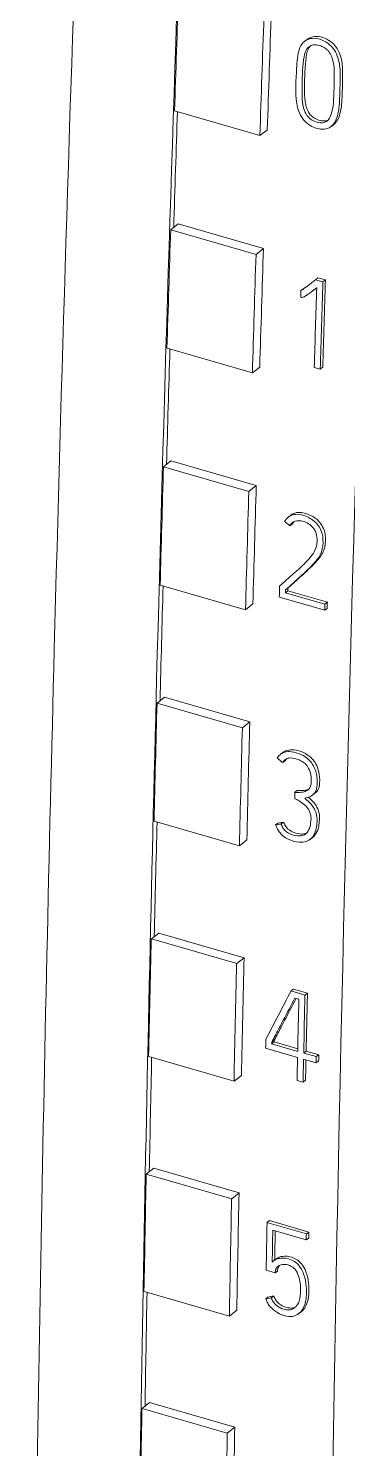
# Model space of a CAD drawing. Header units: inches. Extents: x 9220 to 92460, y -39241 to 4813.
# Drawn here: x 75008.26 to 75013.06, y -33804.71 to -33783.39 of the extents above; entities that cross this region are included whole.
import ezdxf

# ---------------------------------------------------------------- set-up
doc = ezdxf.new("R2010")
doc.units = ezdxf.units.IN
doc.header["$MEASUREMENT"] = 0

# ---------------------------------------------------------------- blocks, each defined once
blk = doc.blocks.new('A$C027ebf9d')
at = {"color": 0, "linetype": 'Continuous', "lineweight": 0}
for p, q in [((20.2087, -17.2145), (20.2106, -17.213)), ((20.1047, -17.2701), (20.1729, -17.2898)), ((20.2296, -17.2827), (20.2316, -17.2812)), ((20.1788, -17.2853), (20.1729, -17.2898)), ((20.1016, -17.3649), (20.1075, -17.3603)), ((20.1075, -17.3603), (20.1757, -17.38)), ((20.1016, -17.3649), (20.1698, -17.3846)), ((20.1698, -17.3846), (20.1757, -17.38)), ((20.2172, -17.4048), (20.2192, -17.4033)), ((20.2232, -17.4065), (20.2172, -17.4048)), ((20.2192, -17.4033), (20.2252, -17.405)), ((20.2232, -17.4065), (20.2252, -17.405)), ((20.2054, -17.4136), (20.2074, -17.4121)), ((20.2146, -17.414), (20.2166, -17.4125)), ((20.0987, -17.4595), (20.1669, -17.4792)), ((20.1728, -17.4747), (20.1669, -17.4792)), ((20.2163, -17.4748), (20.221, -17.4762)), ((20.221, -17.4762), (20.223, -17.4747)), ((20.0959, -17.554), (20.1018, -17.5494)), ((20.1018, -17.5494), (20.17, -17.5691)), ((20.0959, -17.554), (20.1641, -17.5737)), ((20.1641, -17.5737), (20.17, -17.5691)), ((20.1956, -17.5942), (20.1975, -17.5927)), ((20.1968, -17.6011), (20.1988, -17.5996)), ((20.0932, -17.6484), (20.1614, -17.6681)), ((20.1932, -17.6546), (20.1952, -17.6531)), ((20.2248, -17.6637), (20.1932, -17.6546)), ((20.1933, -17.6523), (20.1953, -17.6508)), ((20.1952, -17.6531), (20.2268, -17.6622)), ((20.1673, -17.6635), (20.1614, -17.6681)), ((20.1884, -17.6581), (20.2247, -17.6685)), ((20.2248, -17.6637), (20.2268, -17.6622)), ((20.2247, -17.6685), (20.2267, -17.6671)), ((20.0907, -17.7427), (20.0966, -17.738)), ((20.0907, -17.7427), (20.1589, -17.7624)), ((20.0966, -17.738), (20.1648, -17.7577)), ((20.1589, -17.7624), (20.1648, -17.7577)), ((20.1893, -17.7835), (20.1913, -17.782)), ((20.191, -17.7901), (20.193, -17.7886)), ((20.2006, -17.814), (20.2026, -17.8125)), ((20.2149, -17.816), (20.2168, -17.8145)), ((20.0883, -17.8368), (20.1565, -17.8565)), ((20.1854, -17.8398), (20.1873, -17.8383)), ((20.1898, -17.839), (20.1917, -17.8376)), ((20.1624, -17.8518), (20.1565, -17.8565)), ((20.2129, -17.8515), (20.2148, -17.85)), ((20.0861, -17.9308), (20.092, -17.9261)), ((20.092, -17.9261), (20.1602, -17.9458)), ((20.0861, -17.9308), (20.1543, -17.9505)), ((20.1543, -17.9505), (20.1602, -17.9458)), ((20.1977, -17.9723), (20.1996, -17.9708)), ((20.1977, -17.9723), (20.2089, -17.9756)), ((20.2109, -17.9741), (20.1996, -17.9708)), ((20.204, -17.979), (20.2007, -17.9781)), ((20.2089, -17.9756), (20.2109, -17.9741)), ((20.203, -18.0253), (20.1774, -18.0179)), ((20.1822, -18.0145), (20.1842, -18.013)), ((20.1822, -18.0145), (20.2031, -18.0205)), ((20.1823, -18.0132), (20.1842, -18.0117)), ((20.2031, -18.0184), (20.1842, -18.013)), ((20.084, -18.0247), (20.1522, -18.0444)), ((20.2178, -18.0296), (20.2078, -18.0267)), ((20.2079, -18.0219), (20.2098, -18.0204)), ((20.2079, -18.0219), (20.2179, -18.0247)), ((20.2199, -18.0233), (20.2098, -18.0204)), ((20.2178, -18.0296), (20.2198, -18.0281)), ((20.2179, -18.0247), (20.2199, -18.0233)), ((20.1581, -18.0397), (20.1522, -18.0444)), ((20.2074, -18.0451), (20.2026, -18.0437)), ((20.2074, -18.0451), (20.2093, -18.0436)), ((20.0821, -18.1185), (20.088, -18.1137)), ((20.0821, -18.1185), (20.1503, -18.1382)), ((20.088, -18.1137), (20.1562, -18.1334)), ((20.1503, -18.1382), (20.1562, -18.1334)), ((20.1785, -18.1571), (20.1805, -18.1556)), ((20.21, -18.1662), (20.1785, -18.1571)), ((20.1805, -18.1556), (20.212, -18.1647)), ((20.1832, -18.1633), (20.2099, -18.171)), ((20.21, -18.1662), (20.212, -18.1647)), ((20.2099, -18.171), (20.2119, -18.1695)), ((20.1841, -18.1875), (20.186, -18.186)), ((20.1778, -18.1952), (20.185, -18.1972)), ((20.185, -18.1972), (20.1869, -18.1958)), ((20.0803, -18.2121), (20.1485, -18.2318)), ((20.1775, -18.218), (20.1795, -18.2165)), ((20.1819, -18.2172), (20.1839, -18.2158)), ((20.1544, -18.227), (20.1485, -18.2318)), ((20.2038, -18.2299), (20.2058, -18.2284)), ((20.0787, -18.3056), (20.0846, -18.3008)), ((20.0846, -18.3008), (20.1527, -18.3205)), ((20.0787, -18.3056), (20.1468, -18.3253)), ((20.1468, -18.3253), (20.1527, -18.3205))]:
    blk.add_line(p, q, dxfattribs=at)
for centre, major_axis, ratio, start_param, end_param in [((39.9076, -2.3138), (-10.9193, -37.8255), 0.433013, -1.102762, -0.989056), ((39.8291, -2.2912), (-10.9193, -37.8255), 0.433013, -1.044884, -1.042178), ((39.8291, -2.2912), (-10.9193, -37.8255), 0.433013, -1.039474, -1.03677), ((39.8797, -2.3058), (-10.9197, -37.8254), 0.43303, -1.039167, -1.037175), ((39.8504, -2.2975), (-8.72, -38.45), 0.458432, -1.065454, -1.065306), ((39.8749, -2.3046), (-10.9208, -37.8292), 0.43303, -1.039002, -1.037182), ((39.8291, -2.2912), (-10.9193, -37.8255), 0.433013, -1.034067, -1.031362), ((39.1045, -2.0822), (-66.7301, 53.1473), 0.280885, 1.510659, 1.510723), ((39.8525, -2.2982), (-10.9208, -37.8292), 0.43303, -1.032007, -1.031752), ((39.8573, -2.2993), (-10.9197, -37.8254), 0.43303, -1.03195, -1.031883), ((39.8888, -2.3084), (-10.9197, -37.8254), 0.43303, -1.031883, -1.031744), ((39.8291, -2.2912), (-10.9193, -37.8255), 0.433013, -1.02866, -1.025957), ((41.214, -2.6912), (-78.3791, -17.1476), 0.134473, 1.269885, 1.269943), ((39.8291, -2.2912), (-10.9193, -37.8255), 0.433013, -1.023255, -1.020552), ((39.8808, -2.3063), (-10.9208, -37.8292), 0.43303, -1.022868, -1.021537), ((39.8552, -2.2989), (-10.9208, -37.8292), 0.43303, -1.021573, -1.021537), ((39.8808, -2.3063), (-10.9208, -37.8292), 0.43303, -1.021398, -1.020868), ((39.8909, -2.3092), (-10.9208, -37.8292), 0.43303, -1.021537, -1.021398), ((39.8291, -2.2912), (-10.9193, -37.8255), 0.433013, -1.017851, -1.015149), ((39.8545, -2.2987), (-10.9208, -37.8292), 0.43303, -1.01742, -1.016321), ((39.8592, -2.2999), (-10.9197, -37.8254), 0.43303, -1.017214, -1.016542), ((39.886, -2.3076), (-10.9197, -37.8254), 0.43303, -1.017411, -1.017273), ((42.0277, -2.9259), (-78.3713, -17.1459), 0.134473, 1.258989, 1.259047), ((39.8291, -2.2912), (-10.9193, -37.8255), 0.433013, -1.012448, -1.009747)]:
    blk.add_ellipse(centre, major_axis=major_axis, ratio=ratio, start_param=start_param, end_param=end_param, dxfattribs=at)
at = {"color": 0, "linetype": 'Continuous', "lineweight": 0, "extrusion": (0, 0, -1)}
for centre, major_axis, ratio, start_param, end_param in [((39.7609, -2.2715), (10.9226, 37.8369), 0.433013, -2.099414, -2.096709), ((39.8291, -2.2912), (10.9226, 37.8369), 0.433013, -2.099414, -2.096709), ((39.7575, -2.2705), (10.9193, 37.8255), 0.433013, -2.102224, -2.09959), ((39.7609, -2.2715), (10.9226, 37.8369), 0.433013, -2.104823, -2.102118), ((39.8291, -2.2912), (10.9226, 37.8369), 0.433013, -2.104823, -2.102118), ((39.8797, -2.306), (10.9208, 37.8292), 0.43303, -2.104411, -2.102419), ((39.7575, -2.2705), (10.9193, 37.8255), 0.433013, -2.107633, -2.105), ((39.7609, -2.2715), (10.9226, 37.8369), 0.433013, -2.11023, -2.107526), ((39.8291, -2.2912), (10.9226, 37.8369), 0.433013, -2.11023, -2.107526), ((39.7575, -2.2705), (10.9193, 37.8255), 0.433013, -2.11304, -2.11041), ((39.8572, -2.2995), (10.9208, 37.8292), 0.43303, -2.109702, -2.109636), ((39.8888, -2.3086), (10.9208, 37.8292), 0.43303, -2.109841, -2.109702), ((39.7609, -2.2715), (10.9226, 37.8369), 0.433013, -2.115636, -2.112933), ((39.8291, -2.2912), (10.9226, 37.8369), 0.433013, -2.115636, -2.112933), ((38.717, -1.9703), (-68.22, 53.5601), 0.275788, -1.515397, -1.515333), ((39.8333, -2.2926), (8.6746, 38.4625), 0.458913, -2.087114, -2.086976), ((39.7575, -2.2705), (10.9193, 37.8255), 0.433013, -2.118446, -2.115818), ((41.2144, -2.6911), (-78.3713, -17.1459), 0.134473, -1.269935, -1.269877), ((39.7609, -2.2715), (10.9226, 37.8369), 0.433013, -2.12104, -2.118338), ((39.8291, -2.2912), (10.9226, 37.8369), 0.433013, -2.12104, -2.118338), ((40.2002, -2.3985), (-24.5741, -33.773), 0.206653, 0.946781, 0.948046), ((39.876, -2.3049), (10.9208, 37.8292), 0.43303, -2.120056, -2.118863), ((39.8808, -2.3061), (10.9197, 37.8254), 0.43303, -2.120064, -2.118732), ((39.8505, -2.2976), (10.9208, 37.8292), 0.43303, -2.120195, -2.11999), ((39.8552, -2.2987), (10.9197, 37.8254), 0.43303, -2.120064, -2.120028), ((39.7575, -2.2705), (10.9193, 37.8255), 0.433013, -2.123851, -2.121224), ((39.876, -2.3049), (10.9208, 37.8292), 0.43303, -2.120725, -2.120195), ((39.8808, -2.3061), (10.9197, 37.8254), 0.43303, -2.120733, -2.120262), ((39.8909, -2.309), (10.9197, 37.8254), 0.43303, -2.120203, -2.120064), ((39.7609, -2.2715), (10.9226, 37.8369), 0.433013, -2.126443, -2.123742), ((39.8291, -2.2912), (10.9226, 37.8369), 0.433013, -2.126443, -2.123742), ((39.8592, -2.3001), (10.9208, 37.8292), 0.43303, -2.125049, -2.124311), ((39.8859, -2.3078), (10.9208, 37.8292), 0.43303, -2.124311, -2.124173), ((39.7575, -2.2705), (10.9193, 37.8255), 0.433013, -2.129255, -2.12663), ((42.0273, -2.926), (-78.3791, -17.1476), 0.134473, -1.259056, -1.258997), ((39.7609, -2.2715), (10.9226, 37.8369), 0.433013, -2.131846, -2.129144), ((39.8291, -2.2912), (10.9226, 37.8369), 0.433013, -2.131846, -2.129144)]:
    blk.add_ellipse(centre, major_axis=major_axis, ratio=ratio, start_param=start_param, end_param=end_param, dxfattribs=at)
at = {"color": 0, "linetype": 'Continuous', "lineweight": 0}
for points, knots in [([(20.07, -19.0335), (20.0706, -18.9191), (20.0726, -18.6457), (20.0789, -18.2093), (20.0909, -17.671), (20.1065, -17.1701), (20.1261, -16.6686), (20.1497, -16.1515), (20.1774, -15.6444), (20.1988, -15.2996), (20.2059, -15.1896)], [0.1285183, 0.1285183, 0.1285183, 0.1285183, 0.1989102, 0.2963502, 0.3949059, 0.525445, 0.5979674, 0.6950356, 0.8333844, 0.8979673, 0.8979673, 0.8979673, 0.8979673]), ([(20.117, -15.2767), (20.1124, -15.3496), (20.0935, -15.6574), (20.0679, -16.1279), (20.0443, -16.645), (20.0247, -17.1464), (20.0091, -17.6473), (19.9971, -18.1857), (19.9908, -18.6262), (19.9885, -18.931), (19.9879, -19.0767), (19.9878, -19.1039)], [0.1237088, 0.1237088, 0.1237088, 0.1237088, 0.1666156, 0.3049644, 0.4020326, 0.474555, 0.6050941, 0.7036498, 0.8010898, 0.8739842, 0.8907937, 0.8907937, 0.8907937, 0.8907937]), ([(20.2147, -17.2122), (20.2166, -17.212), (20.2188, -17.2123), (20.2232, -17.2137), (20.2254, -17.2149), (20.2291, -17.2176), (20.2306, -17.2191), (20.2327, -17.2219), (20.2338, -17.224), (20.2362, -17.2303), (20.2368, -17.2346), (20.2372, -17.2439), (20.2367, -17.2559), (20.2363, -17.2662), (20.2359, -17.2698), (20.2345, -17.2758), (20.2334, -17.2781), (20.2315, -17.281), (20.2305, -17.2822), (20.2278, -17.284), (20.2262, -17.2845), (20.2244, -17.2847), (20.223, -17.2848), (20.2216, -17.2847), (20.2187, -17.2842), (20.2172, -17.2837), (20.2139, -17.2823), (20.212, -17.2812), (20.2089, -17.2786), (20.2075, -17.2771), (20.205, -17.2731), (20.2039, -17.2708), (20.2007, -17.2586), (20.2016, -17.2492), (20.2022, -17.2358), (20.2025, -17.2293), (20.2039, -17.2221), (20.2045, -17.22), (20.2068, -17.216), (20.2082, -17.2147), (20.2109, -17.2131), (20.2126, -17.2124), (20.2146, -17.2122), (20.2146, -17.2122), (20.2147, -17.2122)], [-0.1111155, -0.1111155, -0.1111155, -0.1111155, -0.1086583, -0.1086583, -0.1059859, -0.1059859, -0.1029874, -0.1029874, -0.0984586, -0.0984586, -0.0906933, -0.0906933, -0.0762837, -0.0762837, -0.0543502, -0.0543502, -0.0323193, -0.0323193, -0.0159271, -0.0159271, 0, 0, 0, 0.0130315, 0.0130315, 0.025191, 0.025191, 0.0383317, 0.0383317, 0.0479156, 0.0479156, 0.0548967, 0.0548967, 0.0728488, 0.0728488, 0.0791035, 0.0791035, 0.0814984, 0.0814984, 0.0839459, 0.0839459, 0.0864601, 0.0864601, 0.0865132, 0.0865132, 0.0865132, 0.0865132]), ([(20.2167, -17.2107), (20.2147, -17.2109), (20.2131, -17.2115), (20.2113, -17.2125), (20.211, -17.2128), (20.2106, -17.213)], [0.135609648, 0.135609648, 0.135609648, 0.135609648, 0.138325648, 0.138325648, 0.13893138, 0.13893138, 0.13893138, 0.13893138]), ([(20.2316, -17.2812), (20.2326, -17.2804), (20.2335, -17.2794), (20.2354, -17.2766), (20.2364, -17.2743), (20.2378, -17.2686), (20.2382, -17.2651), (20.2387, -17.2548), (20.2392, -17.2424), (20.2387, -17.2329), (20.2382, -17.2289), (20.2359, -17.2228), (20.2349, -17.2207), (20.2326, -17.2177), (20.2313, -17.2162), (20.2275, -17.2135), (20.2253, -17.2123), (20.2208, -17.2108), (20.2186, -17.2105), (20.2167, -17.2107), (20.2167, -17.2107), (20.2167, -17.2107)], [0.2414702, 0.2414702, 0.2414702, 0.2414702, 0.2570515, 0.2570515, 0.2842088, 0.2842088, 0.313235, 0.313235, 0.3332121, 0.3332121, 0.3424456, 0.3424456, 0.3478054, 0.3478054, 0.3512463, 0.3512463, 0.3541297, 0.3541297, 0.3568882, 0.3568882, 0.3568917, 0.3568917, 0.3568917, 0.3568917]), ([(20.2262, -17.2209), (20.2267, -17.2214), (20.2273, -17.2219), (20.2288, -17.224), (20.2296, -17.2255), (20.2313, -17.2297), (20.2318, -17.2323), (20.2324, -17.2378), (20.2323, -17.242), (20.2322, -17.2489), (20.2321, -17.2597), (20.2308, -17.2699), (20.23, -17.2724), (20.2289, -17.2752), (20.2282, -17.2764), (20.2264, -17.2783), (20.2255, -17.2788), (20.2235, -17.2795), (20.2221, -17.2797), (20.219, -17.2793), (20.2172, -17.2788), (20.2144, -17.2774), (20.2133, -17.2766), (20.2122, -17.2756), (20.2113, -17.2748), (20.2106, -17.274), (20.2097, -17.2726), (20.2092, -17.2716), (20.208, -17.2688), (20.2075, -17.2666), (20.2068, -17.2626), (20.2065, -17.2595), (20.2065, -17.2491), (20.2068, -17.2389), (20.2078, -17.2277), (20.2084, -17.2255), (20.2092, -17.2229), (20.2098, -17.2214), (20.2116, -17.2193), (20.2126, -17.2185), (20.2147, -17.2175), (20.2157, -17.2173), (20.2184, -17.2173), (20.2199, -17.2177), (20.2226, -17.2187), (20.2238, -17.2192), (20.2254, -17.2203), (20.2258, -17.2206), (20.2262, -17.2209)], [-0.1712618, -0.1712618, -0.1712618, -0.1712618, -0.1662072, -0.1662072, -0.1572858, -0.1572858, -0.1424502, -0.1424502, -0.1009639, -0.1009639, -0.075631, -0.075631, -0.0612275, -0.0612275, -0.0504301, -0.0504301, -0.040338, -0.040338, -0.0268727, -0.0268727, -0.0112299, -0.0112299, 0, 0, 0, 0.0098213, 0.0098213, 0.0232161, 0.0232161, 0.0500182, 0.0500182, 0.087065, 0.087065, 0.1181568, 0.1181568, 0.1386283, 0.1386283, 0.1679235, 0.1679235, 0.1882961, 0.1882961, 0.2061734, 0.2061734, 0.2261508, 0.2261508, 0.239729, 0.239729, 0.2435611, 0.2435611, 0.2435611, 0.2435611]), ([(20.2134, -17.2181), (20.2132, -17.2182), (20.2131, -17.2184), (20.2119, -17.2198), (20.2112, -17.2212), (20.2104, -17.2238), (20.2099, -17.2257), (20.2087, -17.2369), (20.2085, -17.2476), (20.2084, -17.258), (20.2088, -17.2613), (20.2096, -17.2656), (20.2101, -17.2678), (20.2115, -17.2707), (20.212, -17.2716), (20.2133, -17.2734), (20.2141, -17.2741), (20.2148, -17.2747), (20.2159, -17.2756), (20.2172, -17.2763), (20.2202, -17.2776), (20.222, -17.2781), (20.2251, -17.2781), (20.2263, -17.2779), (20.2273, -17.2774)], [0.2640301, 0.2640301, 0.2640301, 0.2640301, 0.2654367, 0.2654367, 0.2786209, 0.2786209, 0.2884759, 0.2884759, 0.3039526, 0.3039526, 0.3218368, 0.3218368, 0.3340151, 0.3340151, 0.3396562, 0.3396562, 0.3461222, 0.3461222, 0.3461222, 0.3575682, 0.3575682, 0.3724117, 0.3724117, 0.3826963, 0.3826963, 0.3826963, 0.3826963]), ([(20.2172, -17.4048), (20.2163, -17.4056), (20.2154, -17.4064), (20.2144, -17.4071), (20.2143, -17.4072), (20.2142, -17.4073), (20.2141, -17.4074), (20.2132, -17.4081), (20.2124, -17.4087), (20.2115, -17.4094), (20.2113, -17.4096), (20.211, -17.4098), (20.2108, -17.41), (20.2098, -17.4107), (20.2089, -17.4114), (20.2078, -17.4121), (20.2071, -17.4126), (20.2062, -17.4131), (20.2054, -17.4136)], [0, 0, 0, 0, 0.250322, 0.250322, 0.250322, 0.275948, 0.275948, 0.275948, 0.500643, 0.500643, 0.500643, 0.561097, 0.561097, 0.561097, 0.80727, 0.80727, 0.80727, 1, 1, 1, 1]), ([(20.2055, -17.4188), (20.2059, -17.4189), (20.2063, -17.419), (20.2069, -17.4189), (20.2072, -17.4188), (20.2078, -17.4186), (20.2083, -17.4183), (20.2102, -17.4172), (20.2113, -17.4164), (20.2142, -17.4143), (20.2163, -17.4127), (20.2183, -17.4112)], [-0.06741879, -0.06741879, -0.06741879, -0.06741879, -0.05862456, -0.05862456, -0.04697844, -0.04697844, -0.03637491, -0.03637491, -0.02425023, -0.02425023, 0, 0, 0, 0]), ([(20.2074, -17.4121), (20.2082, -17.4116), (20.209, -17.4111), (20.2098, -17.4106), (20.2101, -17.4105), (20.2103, -17.4103), (20.2105, -17.4101), (20.2107, -17.41), (20.2109, -17.4098), (20.2111, -17.4097)], [0, 0, 0, 0, 0.1926314, 0.1926314, 0.1926314, 0.250698, 0.250698, 0.250698, 0.3021694, 0.3021694, 0.3021694, 0.3021694]), ([(20.2183, -17.4112), (20.2179, -17.4115), (20.2176, -17.4117), (20.2173, -17.412), (20.217, -17.4122), (20.2168, -17.4123), (20.2166, -17.4125)], [0.1661425, 0.1661425, 0.1661425, 0.1661425, 0.2518053, 0.2518053, 0.2518053, 0.3074419, 0.3074419, 0.3074419, 0.3074419]), ([(20.1968, -17.6011), (20.1973, -17.6002), (20.1979, -17.5994), (20.1994, -17.5982), (20.2002, -17.5978), (20.2026, -17.5971), (20.2043, -17.597), (20.2074, -17.5975), (20.209, -17.598), (20.2122, -17.5997), (20.2135, -17.6007), (20.2153, -17.6026), (20.2161, -17.6036), (20.2172, -17.6056), (20.2178, -17.6068), (20.2186, -17.6108), (20.2186, -17.6132), (20.218, -17.6185), (20.2168, -17.621), (20.2135, -17.6262), (20.2102, -17.6296), (20.2051, -17.6348), (20.2013, -17.6381), (20.1886, -17.6492)], [-0.6266769, -0.6266769, -0.6266769, -0.6266769, -0.6001737, -0.6001737, -0.5744981, -0.5744981, -0.5332587, -0.5332587, -0.4915646, -0.4915646, -0.4475628, -0.4475628, -0.406009, -0.406009, -0.3742236, -0.3742236, -0.3363038, -0.3363038, -0.2732646, -0.2732646, -0.1652931, -0.1652931, 0, 0, 0, 0]), ([(20.1933, -17.6523), (20.1974, -17.6486), (20.2015, -17.645), (20.214, -17.6337), (20.2171, -17.63), (20.2205, -17.6256), (20.2219, -17.623), (20.2234, -17.6163), (20.2235, -17.6129), (20.2226, -17.6068), (20.2218, -17.6049), (20.2203, -17.602), (20.2192, -17.6003), (20.2169, -17.598), (20.2158, -17.597), (20.2133, -17.5953), (20.2103, -17.5934), (20.2033, -17.5918), (20.2014, -17.5919), (20.1985, -17.5925), (20.197, -17.5932), (20.1945, -17.595), (20.1934, -17.5962), (20.1926, -17.5976)], [-0.4882068, -0.4882068, -0.4882068, -0.4882068, -0.4648363, -0.4648363, -0.4160102, -0.4160102, -0.3291977, -0.3291977, -0.2479878, -0.2479878, -0.1752097, -0.1752097, -0.1048367, -0.1048367, -0.0614951, -0.0614951, -0.043194, -0.043194, -0.0306836, -0.0306836, -0.0153382, -0.0153382, 0, 0, 0, 0]), ([(20.1975, -17.5927), (20.1976, -17.5927), (20.1976, -17.5926), (20.199, -17.5917), (20.2004, -17.591), (20.2033, -17.5904), (20.2053, -17.5903), (20.2123, -17.5919), (20.2153, -17.5939), (20.2178, -17.5955), (20.2189, -17.5965), (20.2211, -17.5988), (20.2222, -17.6005), (20.2238, -17.6035), (20.2246, -17.6054), (20.2255, -17.6116), (20.2254, -17.615), (20.2239, -17.6215), (20.2225, -17.6241), (20.2164, -17.632), (20.2099, -17.6377), (20.1953, -17.6508)], [0.0146796, 0.0146796, 0.0146796, 0.0146796, 0.0153678, 0.0153678, 0.0307426, 0.0307426, 0.0432184, 0.0432184, 0.0613597, 0.0613597, 0.103522, 0.103522, 0.171217, 0.171217, 0.2421049, 0.2421049, 0.3272882, 0.3272882, 0.4221981, 0.4221981, 0.5888681, 0.5888681, 0.5888681, 0.5888681]), ([(20.2168, -17.8145), (20.2172, -17.8143), (20.2174, -17.8141), (20.2189, -17.8126), (20.2196, -17.8113), (20.2201, -17.8099), (20.2207, -17.8078), (20.2206, -17.801), (20.2202, -17.7983), (20.2188, -17.7933), (20.2178, -17.7914), (20.2161, -17.7888), (20.2148, -17.787), (20.2117, -17.7844), (20.2101, -17.7832), (20.2053, -17.781), (20.2025, -17.7802), (20.1985, -17.7798), (20.1964, -17.7797), (20.1931, -17.7809), (20.1921, -17.7814), (20.1913, -17.782)], [0.0244894, 0.0244894, 0.0244894, 0.0244894, 0.03077671, 0.03077671, 0.06275562, 0.06275562, 0.07305871, 0.07305871, 0.08013647, 0.08013647, 0.08778077, 0.08778077, 0.09581429, 0.09581429, 0.1001726, 0.1001726, 0.10444629, 0.10444629, 0.10691455, 0.10691455, 0.10800323, 0.10800323, 0.10800323, 0.10800323]), ([(20.1867, -17.7866), (20.1873, -17.7855), (20.1881, -17.7846), (20.1899, -17.783), (20.1909, -17.7824), (20.1943, -17.7812), (20.1965, -17.7813), (20.2005, -17.7817), (20.2033, -17.7825), (20.2081, -17.7847), (20.2097, -17.7859), (20.2128, -17.7885), (20.2141, -17.7903), (20.2158, -17.7929), (20.2168, -17.7947), (20.2183, -17.7999), (20.2186, -17.8026), (20.2188, -17.8093), (20.2181, -17.8113), (20.2176, -17.8128), (20.2169, -17.8141), (20.215, -17.816), (20.2141, -17.8168), (20.2114, -17.8178), (20.2099, -17.8183), (20.2087, -17.8185)], [-0.09936809, -0.09936809, -0.09936809, -0.09936809, -0.09849697, -0.09849697, -0.09763198, -0.09763198, -0.09589681, -0.09589681, -0.09282101, -0.09282101, -0.08965704, -0.08965704, -0.08373416, -0.08373416, -0.07786445, -0.07786445, -0.07203398, -0.07203398, -0.06268047, -0.06268047, -0.03069856, -0.03069856, -0.0122073, -0.0122073, 0, 0, 0, 0]), ([(20.2006, -17.814), (20.2013, -17.814), (20.2043, -17.8139), (20.2078, -17.8136), (20.209, -17.8132), (20.2111, -17.8121), (20.2119, -17.8114), (20.2129, -17.8101), (20.2134, -17.8092), (20.214, -17.8063), (20.2139, -17.8041), (20.2138, -17.8011), (20.2135, -17.7993), (20.2123, -17.7956), (20.2114, -17.794), (20.2095, -17.7913), (20.2084, -17.7904), (20.2063, -17.7889), (20.205, -17.7882), (20.2022, -17.7871), (20.1997, -17.7864), (20.1958, -17.7864), (20.1947, -17.7868), (20.1931, -17.7877), (20.1926, -17.7881), (20.1918, -17.7889), (20.1914, -17.7895), (20.191, -17.7901)], [-0.05962722, -0.05962722, -0.05962722, -0.05962722, -0.0586005, -0.0586005, -0.05751843, -0.05751843, -0.05597545, -0.05597545, -0.05384921, -0.05384921, -0.05077923, -0.05077923, -0.04618742, -0.04618742, -0.0413943, -0.0413943, -0.03569569, -0.03569569, -0.02789914, -0.02789914, -0.01842658, -0.01842658, -0.01189853, -0.01189853, -0.00652665, -0.00652665, 0, 0, 0, 0]), ([(20.212, -17.8112), (20.2119, -17.8112), (20.2119, -17.8112), (20.2111, -17.8116), (20.21, -17.8121), (20.2063, -17.8125), (20.2031, -17.8125), (20.2026, -17.8125)], [0.39979583, 0.39979583, 0.39979583, 0.39979583, 0.40006877, 0.40006877, 0.41038704, 0.41038704, 0.42065361, 0.42065361, 0.42065361, 0.42065361]), ([(20.2087, -17.8185), (20.211, -17.8205), (20.2134, -17.8225), (20.2158, -17.826), (20.2169, -17.8277), (20.2185, -17.8326), (20.2186, -17.8347), (20.2184, -17.8405), (20.2178, -17.8433), (20.2166, -17.8467), (20.2158, -17.8486), (20.2128, -17.8518), (20.2112, -17.8526), (20.2081, -17.8536), (20.2063, -17.8538), (20.2014, -17.8535), (20.1984, -17.8525), (20.194, -17.8507), (20.1924, -17.8495), (20.1893, -17.8469), (20.1882, -17.8454), (20.1867, -17.843), (20.1858, -17.8411), (20.1854, -17.8398)], [-0.03140178, -0.03140178, -0.03140178, -0.03140178, -0.02924783, -0.02924783, -0.0284803, -0.0284803, -0.02773844, -0.02773844, -0.02618792, -0.02618792, -0.02504854, -0.02504854, -0.02396148, -0.02396148, -0.02268513, -0.02268513, -0.02055614, -0.02055614, -0.01680788, -0.01680788, -0.0108783, -0.0108783, 0, 0, 0, 0]), ([(20.1898, -17.839), (20.1901, -17.8401), (20.1906, -17.8411), (20.192, -17.8433), (20.1927, -17.8441), (20.1944, -17.8456), (20.1956, -17.8463), (20.1985, -17.8476), (20.2008, -17.8483), (20.2043, -17.8487), (20.2056, -17.8486), (20.2082, -17.848), (20.2092, -17.8473), (20.211, -17.8457), (20.2117, -17.8444), (20.2131, -17.8411), (20.2134, -17.8386), (20.2139, -17.8337), (20.2135, -17.8319), (20.2131, -17.8305), (20.2127, -17.8293), (20.2109, -17.8263), (20.2099, -17.825), (20.2058, -17.8213), (20.2025, -17.8197), (20.2008, -17.8189)], [-0.03767688, -0.03767688, -0.03767688, -0.03767688, -0.03752155, -0.03752155, -0.03732628, -0.03732628, -0.03693922, -0.03693922, -0.03624115, -0.03624115, -0.03578934, -0.03578934, -0.03527417, -0.03527417, -0.03445322, -0.03445322, -0.03304988, -0.03304988, -0.03034808, -0.03034808, -0.02338194, -0.02338194, -0.01600812, -0.01600812, 0, 0, 0, 0]), ([(20.2148, -17.85), (20.2153, -17.8497), (20.2157, -17.8493), (20.2172, -17.8476), (20.2182, -17.8461), (20.2198, -17.8418), (20.2204, -17.839), (20.2205, -17.8331), (20.2204, -17.8311), (20.219, -17.8263), (20.2178, -17.8245), (20.2157, -17.8214), (20.2136, -17.8195), (20.2115, -17.8178)], [0.03836546, 0.03836546, 0.03836546, 0.03836546, 0.03916813, 0.03916813, 0.04123246, 0.04123246, 0.04319054, 0.04319054, 0.04436628, 0.04436628, 0.04569522, 0.04569522, 0.04929065, 0.04929065, 0.04929065, 0.04929065]), ([(20.2104, -17.8462), (20.2099, -17.8465), (20.2094, -17.8467), (20.2076, -17.8471), (20.2062, -17.8472), (20.2028, -17.8468), (20.2005, -17.8461), (20.1977, -17.8448), (20.1964, -17.8441), (20.1947, -17.8426), (20.194, -17.8418), (20.1926, -17.8396), (20.1921, -17.8386), (20.1917, -17.8376)], [0.036778896, 0.036778896, 0.036778896, 0.036778896, 0.037012041, 0.037012041, 0.037488607, 0.037488607, 0.038227837, 0.038227837, 0.038620041, 0.038620041, 0.038812515, 0.038812515, 0.038967231, 0.038967231, 0.038967231, 0.038967231]), ([(20.2007, -17.9781), (20.1977, -17.984), (20.1946, -17.9898), (20.19, -17.9986), (20.1884, -18.0015), (20.186, -18.0062), (20.1832, -18.0115), (20.1823, -18.0132)], [-0.1128553, -0.1128553, -0.1128553, -0.1128553, -0.0501564, -0.0501564, -0.0188068, -0.0188068, 0, 0, 0, 0]), ([(20.1842, -18.0117), (20.1852, -18.01), (20.188, -18.0047), (20.1904, -18), (20.1919, -17.9971), (20.1963, -17.9889), (20.199, -17.9837), (20.2017, -17.9784)], [0, 0, 0, 0, 0.0188068, 0.0188068, 0.0501564, 0.0501564, 0.1064873, 0.1064873, 0.1064873, 0.1064873]), ([(20.1775, -18.218), (20.178, -18.2192), (20.1785, -18.2203), (20.1797, -18.2224), (20.1804, -18.2234), (20.1825, -18.2259), (20.1839, -18.2273), (20.1892, -18.2305), (20.192, -18.2312), (20.1947, -18.2319), (20.1967, -18.2322), (20.2001, -18.2318), (20.2018, -18.2313), (20.2047, -18.2292), (20.2062, -18.2278), (20.2093, -18.2218), (20.2098, -18.2183), (20.2101, -18.2137), (20.2104, -18.2072), (20.2079, -18.1978), (20.2068, -18.1956), (20.2049, -18.1923), (20.2037, -18.1909), (20.2011, -18.1885), (20.1996, -18.1877), (20.1966, -18.1863), (20.1947, -18.1858), (20.1904, -18.1852), (20.1885, -18.1856), (20.1867, -18.1861), (20.1858, -18.1864), (20.1842, -18.1874), (20.1834, -18.188), (20.1827, -18.1888)], [-0.1724739, -0.1724739, -0.1724739, -0.1724739, -0.1641992, -0.1641992, -0.1568842, -0.1568842, -0.148023, -0.148023, -0.1370606, -0.1370606, -0.121046, -0.121046, -0.1109787, -0.1109787, -0.1046903, -0.1046903, -0.0965352, -0.0965352, -0.0878036, -0.0878036, -0.0833296, -0.0833296, -0.0773019, -0.0773019, -0.0695833, -0.0695833, -0.0573985, -0.0573985, -0.0305292, -0.0305292, -0.011275, -0.011275, 0, 0, 0, 0]), ([(20.186, -18.186), (20.1862, -18.1859), (20.1864, -18.1858), (20.187, -18.1854), (20.1878, -18.1849), (20.1897, -18.1843), (20.1916, -18.1837), (20.1957, -18.1842), (20.1978, -18.1845), (20.2015, -18.1861), (20.2028, -18.1869), (20.2056, -18.1893), (20.2068, -18.1908), (20.2083, -18.1933), (20.2095, -18.1954), (20.2123, -18.205), (20.2121, -18.2119), (20.2118, -18.2166), (20.2113, -18.2201), (20.2086, -18.2257), (20.2072, -18.2273), (20.2058, -18.2284)], [0.00683562, 0.00683562, 0.00683562, 0.00683562, 0.00980722, 0.00980722, 0.01617297, 0.01617297, 0.01976046, 0.01976046, 0.02121248, 0.02121248, 0.02227971, 0.02227971, 0.0236757, 0.0236757, 0.0251132, 0.0251132, 0.02812069, 0.02812069, 0.03098034, 0.03098034, 0.03285161, 0.03285161, 0.03285161, 0.03285161]), ([(20.185, -18.1972), (20.185, -18.196), (20.1853, -18.195), (20.186, -18.1935), (20.1865, -18.1926), (20.1884, -18.1913), (20.1895, -18.1907), (20.1924, -18.1904), (20.1939, -18.1905), (20.1961, -18.1912), (20.1973, -18.1916), (20.1995, -18.1929), (20.2002, -18.1935), (20.2015, -18.195), (20.2021, -18.196), (20.2035, -18.199), (20.2041, -18.2011), (20.2053, -18.2062), (20.2053, -18.2095), (20.2053, -18.214), (20.2051, -18.2171), (20.2035, -18.2216), (20.2026, -18.2233), (20.2004, -18.2255), (20.1993, -18.2262), (20.1971, -18.2269), (20.196, -18.227), (20.1932, -18.2266), (20.1912, -18.2262), (20.1884, -18.2248), (20.187, -18.2241), (20.1845, -18.2217), (20.1838, -18.2208), (20.1828, -18.2192), (20.1823, -18.2183), (20.1819, -18.2172)], [-0.2976623, -0.2976623, -0.2976623, -0.2976623, -0.2685382, -0.2685382, -0.2493534, -0.2493534, -0.2341711, -0.2341711, -0.2193992, -0.2193992, -0.2128316, -0.2128316, -0.2076111, -0.2076111, -0.2005638, -0.2005638, -0.1875266, -0.1875266, -0.1531948, -0.1531948, -0.1056682, -0.1056682, -0.074497, -0.074497, -0.0520687, -0.0520687, -0.0356337, -0.0356337, -0.0213289, -0.0213289, -0.0138819, -0.0138819, -0.0085463, -0.0085463, 0, 0, 0, 0]), ([(20.1885, -18.1913), (20.1881, -18.1918), (20.1878, -18.1922), (20.1872, -18.1935), (20.187, -18.1945), (20.1869, -18.1958)], [0.25616512, 0.25616512, 0.25616512, 0.25616512, 0.26788254, 0.26788254, 0.29799267, 0.29799267, 0.29799267, 0.29799267]), ([(20.1839, -18.2158), (20.1843, -18.2168), (20.1848, -18.2177), (20.1858, -18.2193), (20.1864, -18.2202), (20.189, -18.2226), (20.1904, -18.2234), (20.1932, -18.2247), (20.1952, -18.2251), (20.1979, -18.2255), (20.199, -18.2254), (20.2004, -18.2249), (20.2009, -18.2247), (20.2014, -18.2245)], [0, 0, 0, 0, 0.00854793, 0.00854793, 0.01388271, 0.01388271, 0.02132476, 0.02132476, 0.03560576, 0.03560576, 0.05200622, 0.05200622, 0.06061429, 0.06061429, 0.06061429, 0.06061429])]:
    blk.add_open_spline(points, degree=3, knots=knots, dxfattribs=at)
for points in [[(20.2, -17.598), (20.1995, -17.5984), (20.1991, -17.599), (20.1988, -17.5996)], [(20.193, -17.7886), (20.1933, -17.788), (20.1936, -17.7876), (20.194, -17.7872)]]:
    blk.add_open_spline(points, degree=3, dxfattribs=at)

msp = doc.modelspace()

# ---------------------------------------------------------------- block references
at = {"xscale": 18.8131500959034, "yscale": 18.8131500959034, "zscale": 18.8131500959034}
msp.add_blockref('A$C027ebf9d', (74632.23, -33459.72), dxfattribs=at)

doc.saveas('drawing.dxf')
